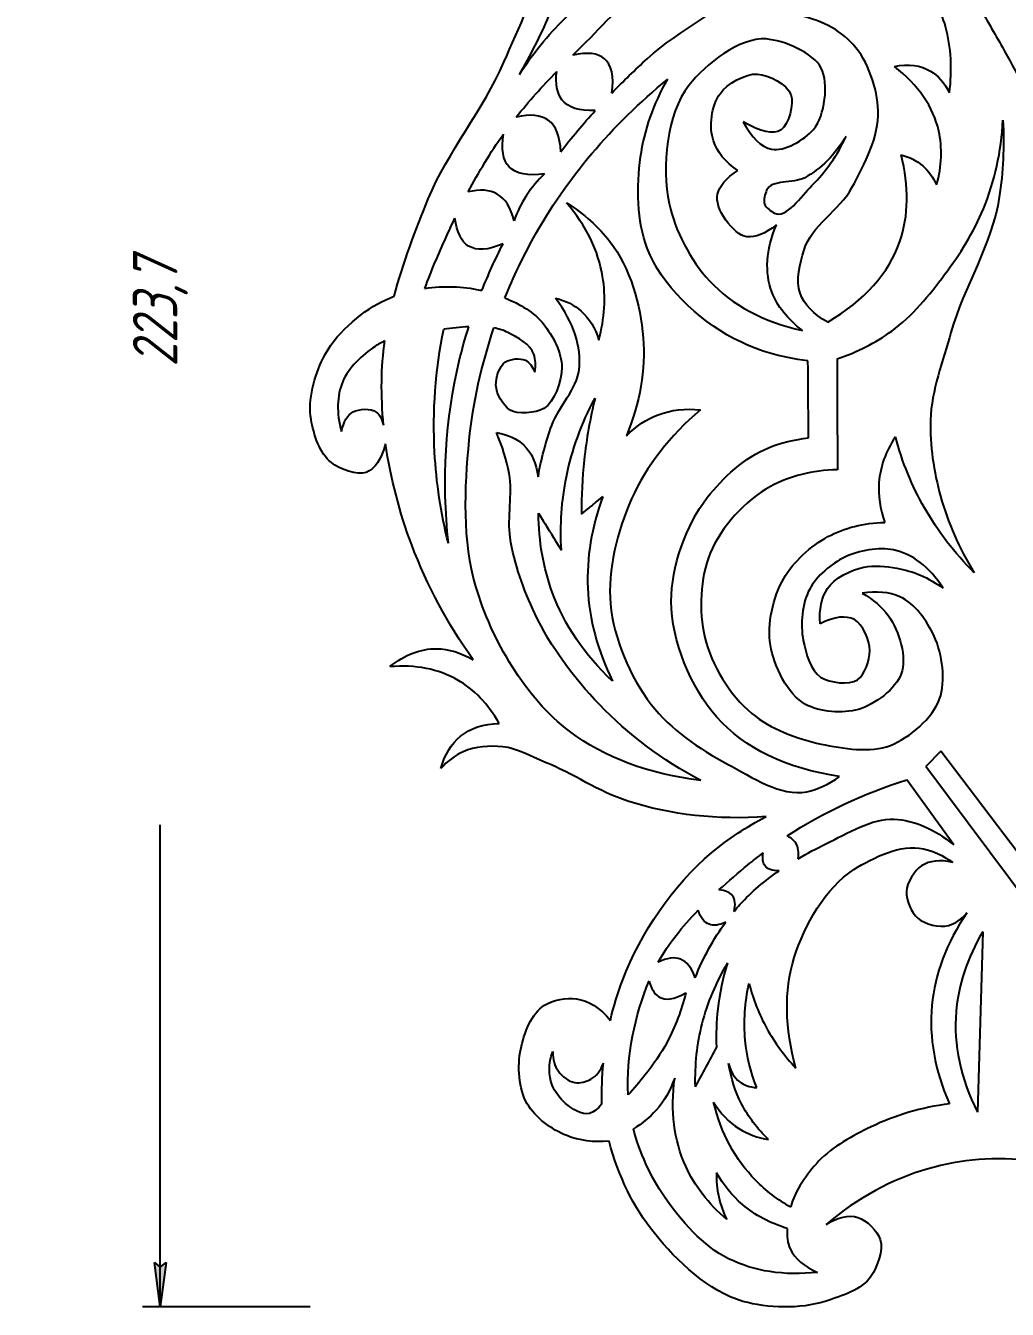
# Model space of a CAD drawing. Header units: millimetres. Extents: x -149 to 358, y -5 to 259.
# Drawn here: x -149.2 to -38.8, y -2.1 to 142.3 of the extents above; entities that cross this region are included whole.
import ezdxf

# ---------------------------------------------------------------- set-up
doc = ezdxf.new("R2010")
doc.units = ezdxf.units.MM
doc.linetypes.add('K5LT32769', pattern=[0])
doc.linetypes.add('K5LT_THIN', pattern=[0])
doc.styles.add('KDIMTEXTSTYLE', font='GOST_AU.SHX', dxfattribs={"width": 0.96, "oblique": 15, "height": 5})
doc.dimstyles.new('KDIMSTYLE (1.00)', dxfattribs={"dimtxt": 5, "dimasz": 1, "dimexe": 2, "dimexo": 0, "dimgap": 1, "dimtad": 1, "dimtxsty": 'KDIMTEXTSTYLE', "dimsah": 1, "dimcen": 0, "dimdle": 1, "dimadec": 0, "dimazin": 0, "dimtfac": 0.667, "dimtmove": 0, "dimatfit": 3, "dimfxl": 1, "dimtvp": 1, "dimtolj": 1, "dimtzin": 0, "dimarcsym": 0})

# ---------------------------------------------------------------- blocks, each defined once
blk = doc.blocks.new('KDIMARROW_01')
blk.add_hatch(color=0).paths.add_polyline_path([(0, 0), (-5, 0.66), (-4.5, 0), (-5, -0.66)])
at = {"color": 0, "linetype": 'K5LT_THIN'}
for p, q in [((-4.5, 0), (-5, 0.66)), ((-5, 0.66), (0, 0)), ((0, 0), (-5, -0.66)), ((-5, -0.66), (-4.5, 0)), ((0, 0), (-1, 0))]:
    blk.add_line(p, q, dxfattribs=at)

msp = doc.modelspace()

# ---------------------------------------------------------------- linework, layer by layer
at = {"color": 30, "linetype": 'K5LT32769', "true_color": 0xff8000}
for p, q in [((-46.228, 60.643), (-47.918, 58.938)), ((-35.952, 47.101), (-46.228, 60.643)), ((-35.952, 42.913), (-47.918, 58.938)), ((-44.763, 50.103), (-50.07, 57.431)), ((-41.52, 40.344), (-42.118, 20.047))]:
    msp.add_line(p, q, dxfattribs=at)
for points, knots in [([(-107.72, 111.837), (-106.733, 115.59), (-105.337, 119.271), (-103.892, 122.789), (-101.686, 128.163), (-97.675, 132.796), (-95.386, 138.162), (-93.702, 142.107), (-91.549, 146.176), (-91.221, 150.39), (-91.027, 152.882), (-90.954, 155.693), (-91.753, 158.01), (-92.629, 160.553), (-94.253, 162.828), (-96.626, 164.833)], [0, 0, 0, 0, 1, 1, 1, 2, 2, 2, 3, 3, 3, 4, 4, 4, 5, 5, 5, 5]), ([(-83.24, 134.701), (-81.949, 136.029), (-80.621, 137.314), (-79.275, 138.552), (-75.598, 141.937), (-70.577, 143.989), (-67.332, 147.739), (-65.311, 150.075), (-63.315, 152.707), (-62.126, 155.548), (-61.129, 157.932), (-60.517, 160.484), (-60.289, 163.204)], [0, 0, 0, 0, 1, 1, 1, 2, 2, 2, 3, 3, 3, 4, 4, 4, 4]), ([(-35.952, 154.497), (-36.56, 156.15), (-37.433, 157.257), (-38.571, 157.82), (-39.745, 158.401), (-41.912, 158.489), (-42.94, 157.82), (-43.944, 157.166), (-44.456, 155.3), (-44.724, 153.944), (-44.996, 152.573), (-44.856, 151.006), (-44.54, 149.636), (-44.135, 147.888), (-42.942, 146.331), (-42.078, 144.713), (-41.2, 143.069), (-40.189, 141.496), (-39.309, 139.852), (-38.56, 138.454), (-37.718, 137.081), (-37.156, 135.607), (-36.606, 134.166), (-36.205, 132.669), (-35.952, 131.115)], [0, 0, 0, 0, 1, 1, 1, 2, 2, 2, 3, 3, 3, 4, 4, 4, 5, 5, 5, 6, 6, 6, 7, 7, 7, 8, 8, 8, 8]), ([(-45.264, 134.745), (-44.934, 137.337), (-45.076, 139.815), (-45.692, 142.18), (-46.185, 144.076), (-47.563, 145.753), (-48.085, 147.65), (-48.653, 149.713), (-48.895, 151.864), (-48.811, 154.102)], [0, 0, 0, 0, 1, 1, 1, 2, 2, 2, 3, 3, 3, 3]), ([(-93.642, 136.785), (-92.381, 138.927), (-91.27, 141.131), (-90.308, 143.4), (-89.309, 145.758), (-88.471, 148.186), (-87.796, 150.681)], [0, 0, 0, 0, 1, 1, 1, 2, 2, 2, 2]), ([(-87.615, 138.974), (-87.12, 139.469), (-86.622, 139.961), (-86.125, 140.451), (-83.613, 142.929), (-81.249, 145.822), (-78.239, 147.539), (-75.631, 149.028), (-72.736, 150.032), (-69.556, 150.552)], [0, 0, 0, 0, 1, 1, 1, 2, 2, 2, 3, 3, 3, 3]), ([(-93.642, 136.785), (-92.151, 139.123), (-90.442, 141.225), (-88.514, 143.092), (-85.892, 145.63), (-82.867, 147.733), (-79.437, 149.399)], [0, 0, 0, 0, 1, 1, 1, 2, 2, 2, 2]), ([(-58.96, 108.928), (-60.554, 109.816), (-61.588, 110.899), (-62.062, 112.177), (-62.578, 113.57), (-62.068, 115.544), (-61.619, 117.051), (-60.807, 119.774), (-57.61, 121.505), (-56.228, 124.065), (-54.802, 126.708), (-53.161, 129.842), (-53.275, 132.705), (-53.374, 135.203), (-54.407, 138.333), (-56.081, 140.163), (-57.635, 141.861), (-59.825, 142.993), (-62.652, 143.559)], [0, 0, 0, 0, 1, 1, 1, 2, 2, 2, 3, 3, 3, 4, 4, 4, 5, 5, 5, 6, 6, 6, 6]), ([(-68.456, 131.479), (-67.521, 129.676), (-66.458, 128.642), (-65.266, 128.378), (-63.876, 128.069), (-61.561, 129.437), (-60.57, 130.593), (-59.24, 132.144), (-58.809, 135.808), (-59.684, 137.504), (-60.565, 139.213), (-63.845, 140.63), (-65.887, 140.783), (-68.836, 141.003), (-72.68, 137.98), (-74.57, 135.555), (-77.083, 132.331), (-77.676, 126.436), (-76.786, 122.264), (-76.139, 119.233), (-74.394, 115.86), (-72.267, 113.58), (-69.691, 110.819), (-66.206, 108.958), (-61.811, 107.998)], [0, 0, 0, 0, 1, 1, 1, 2, 2, 2, 3, 3, 3, 4, 4, 4, 5, 5, 5, 6, 6, 6, 7, 7, 7, 8, 8, 8, 8]), ([(-83.24, 134.701), (-82.977, 136.587), (-83.257, 137.874), (-84.078, 138.564), (-84.818, 139.186), (-85.997, 139.322), (-87.615, 138.974)], [0, 0, 0, 0, 1, 1, 1, 2, 2, 2, 2]), ([(-51.461, 137.693), (-49.854, 137.999), (-48.501, 137.828), (-47.401, 137.181), (-46.53, 136.668), (-45.818, 135.856), (-45.264, 134.745)], [0, 0, 0, 0, 1, 1, 1, 2, 2, 2, 2]), ([(-46.703, 124.361), (-46.121, 126.528), (-46.041, 128.551), (-46.461, 130.429), (-47.071, 133.156), (-48.738, 135.577), (-51.461, 137.693)], [0, 0, 0, 0, 1, 1, 1, 2, 2, 2, 2]), ([(-95.262, 111.644), (-94.317, 113.991), (-93.239, 116.261), (-92.05, 118.402), (-88.34, 125.087), (-83.307, 131.042), (-76.952, 136.266)], [0, 0, 0, 0, 1, 1, 1, 2, 2, 2, 2]), ([(-85.1, 132.725), (-86.904, 132.651), (-88.153, 133.059), (-88.847, 133.949), (-89.419, 134.682), (-89.615, 135.742), (-89.436, 137.128)], [0, 0, 0, 0, 1, 1, 1, 2, 2, 2, 2]), ([(-61.176, 104.572), (-64.263, 104.929), (-67.052, 105.77), (-69.545, 107.095), (-73.554, 109.227), (-77.703, 113.12), (-79.267, 117.248), (-80.414, 120.274), (-80.486, 124.196), (-80.006, 127.524), (-79.574, 130.516), (-78.556, 133.43), (-76.952, 136.266)], [0, 0, 0, 0, 1, 1, 1, 2, 2, 2, 3, 3, 3, 4, 4, 4, 4]), ([(-69.077, 125.985), (-70.48, 126.954), (-71.391, 128.061), (-71.809, 129.308), (-72.33, 130.864), (-72.025, 133.35), (-71.07, 134.625), (-70.224, 135.754), (-68.239, 136.912), (-66.861, 136.84), (-65.585, 136.773), (-63.501, 135.65), (-63.096, 134.551), (-62.715, 133.518), (-63.357, 131.103), (-64.203, 130.563), (-65.093, 129.996), (-66.511, 130.301), (-68.456, 131.479)], [0, 0, 0, 0, 1, 1, 1, 2, 2, 2, 3, 3, 3, 4, 4, 4, 5, 5, 5, 6, 6, 6, 6]), ([(-88.993, 128.098), (-89.048, 129.823), (-89.512, 131.004), (-90.386, 131.642), (-91.219, 132.25), (-92.425, 132.364), (-94.003, 131.983)], [0, 0, 0, 0, 1, 1, 1, 2, 2, 2, 2]), ([(-57.909, 104.787), (-55.646, 105.547), (-53.594, 106.59), (-51.755, 107.914), (-49.435, 109.585), (-47.534, 111.962), (-45.807, 114.273), (-44.106, 116.549), (-42.52, 119.045), (-41.448, 121.657), (-40.169, 124.776), (-39.434, 128.109), (-39.243, 131.656)], [0, 0, 0, 0, 1, 1, 1, 2, 2, 2, 3, 3, 3, 4, 4, 4, 4]), ([(-39.243, 131.656), (-39.089, 128.71), (-39.225, 125.821), (-39.654, 122.99), (-40.452, 117.713), (-43.635, 112.943), (-45.089, 107.761), (-45.998, 104.52), (-47.28, 101.229), (-47.397, 97.915), (-47.496, 95.084), (-47.02, 92.101), (-46.269, 89.352), (-45.45, 86.355), (-44.185, 83.484), (-42.474, 80.737)], [0, 0, 0, 0, 1, 1, 1, 2, 2, 2, 3, 3, 3, 4, 4, 4, 5, 5, 5, 5]), ([(-90.802, 125.627), (-92.708, 125.327), (-94.039, 125.589), (-94.795, 126.412), (-95.488, 127.165), (-95.7, 128.389), (-95.429, 130.083)], [0, 0, 0, 0, 1, 1, 1, 2, 2, 2, 2]), ([(-56.893, 129.825), (-57.875, 127.69), (-59.155, 125.844), (-60.733, 124.287), (-61.956, 123.079), (-63.639, 120.496), (-64.942, 121.186), (-65.319, 121.385), (-65.897, 121.798), (-66.049, 122.219), (-66.207, 122.655), (-66.01, 123.345), (-65.828, 123.77), (-65.302, 124.994), (-62.824, 124.464), (-61.545, 125.173), (-59.678, 126.209), (-58.127, 127.759), (-56.893, 129.825)], [0, 0, 0, 0, 1, 1, 1, 2, 2, 2, 3, 3, 3, 4, 4, 4, 5, 5, 5, 6, 6, 6, 6]), ([(-58.96, 108.928), (-54.783, 111.381), (-52.076, 114.409), (-50.838, 118.01), (-49.848, 120.892), (-49.799, 124.141), (-50.69, 127.757)], [0, 0, 0, 0, 1, 1, 1, 2, 2, 2, 2]), ([(-50.69, 127.757), (-49.737, 127.503), (-48.925, 127.084), (-48.254, 126.502), (-47.606, 125.941), (-47.089, 125.227), (-46.703, 124.361)], [0, 0, 0, 0, 1, 1, 1, 2, 2, 2, 2]), ([(-64.72, 119.856), (-65.991, 118.872), (-67.098, 118.429), (-68.043, 118.527), (-69.584, 118.687), (-71.743, 121.805), (-71.366, 123.327), (-71.139, 124.241), (-70.376, 125.127), (-69.077, 125.985)], [0, 0, 0, 0, 1, 1, 1, 2, 2, 2, 3, 3, 3, 3]), ([(-90.802, 125.627), (-91.58, 124.882), (-92.254, 124.071), (-92.825, 123.192), (-93.403, 122.303), (-93.875, 121.345), (-94.242, 120.318)], [0, 0, 0, 0, 1, 1, 1, 2, 2, 2, 2]), ([(-94.242, 120.318), (-94.583, 121.802), (-95.212, 122.807), (-96.129, 123.335), (-96.976, 123.822), (-98.069, 123.901), (-99.407, 123.572)], [0, 0, 0, 0, 1, 1, 1, 2, 2, 2, 2]), ([(-84.705, 106.893), (-84.042, 109.38), (-83.898, 111.762), (-84.274, 114.042), (-84.759, 116.983), (-86.109, 119.752), (-88.325, 122.349)], [0, 0, 0, 0, 1, 1, 1, 2, 2, 2, 2]), ([(-88.325, 122.349), (-86.37, 121.116), (-84.746, 119.663), (-83.453, 117.99), (-81.189, 115.059), (-79.999, 110.855), (-79.71, 107.17), (-79.427, 103.57), (-80.06, 99.895), (-81.607, 96.146)], [0, 0, 0, 0, 1, 1, 1, 2, 2, 2, 3, 3, 3, 3]), ([(-104.266, 112.715), (-103.581, 114.671), (-102.722, 116.587), (-101.883, 118.471), (-101.561, 119.195), (-101.228, 119.917), (-100.885, 120.636)], [0, 0, 0, 0, 1, 1, 1, 2, 2, 2, 2]), ([(-95.47, 117.749), (-97.151, 117.001), (-98.447, 116.914), (-99.359, 117.489), (-100.177, 118.005), (-100.686, 119.054), (-100.885, 120.636)], [0, 0, 0, 0, 1, 1, 1, 2, 2, 2, 2]), ([(-61.811, 107.998), (-63.488, 109.274), (-64.63, 110.716), (-65.237, 112.325), (-66.067, 114.525), (-65.894, 117.035), (-64.72, 119.856)], [0, 0, 0, 0, 1, 1, 1, 2, 2, 2, 2]), ([(-104.266, 112.715), (-102.16, 113.028), (-99.972, 112.982), (-98.09, 112.533), (-98.015, 112.516), (-97.94, 112.497), (-97.863, 112.478)], [0, 0, 0, 0, 1, 1, 1, 2, 2, 2, 2]), ([(-108.702, 95.245), (-109.171, 93.474), (-109.895, 92.4), (-110.874, 92.022), (-111.9, 91.627), (-113.8, 92.387), (-114.791, 93.126), (-116.095, 94.098), (-116.787, 96.296), (-117.07, 97.969), (-117.443, 100.17), (-116.707, 102.869), (-115.717, 104.877), (-114.421, 107.507), (-111.657, 109.931), (-109.058, 111.252), (-108.635, 111.467), (-108.187, 111.662), (-107.72, 111.837)], [0, 0, 0, 0, 1, 1, 1, 2, 2, 2, 3, 3, 3, 4, 4, 4, 5, 5, 5, 6, 6, 6, 6]), ([(-95.262, 111.644), (-93.567, 110.965), (-91.945, 110.009), (-90.933, 108.723), (-89.901, 107.412), (-88.841, 105.466), (-88.868, 103.845), (-88.893, 102.297), (-89.649, 99.918), (-90.897, 99.215), (-91.848, 98.681), (-93.823, 98.478), (-94.743, 99.073), (-95.494, 99.559), (-96.238, 100.872), (-96.274, 101.815), (-96.307, 102.669), (-95.891, 104.02), (-95.206, 104.45), (-94.664, 104.79), (-93.553, 104.935), (-92.963, 104.628), (-92.517, 104.397), (-92.161, 103.958), (-91.894, 103.311)], [0, 0, 0, 0, 1, 1, 1, 2, 2, 2, 3, 3, 3, 4, 4, 4, 5, 5, 5, 6, 6, 6, 7, 7, 7, 8, 8, 8, 8]), ([(-91.535, 91.51), (-91.191, 93.501), (-90.678, 95.429), (-89.996, 97.294), (-89.201, 99.472), (-87.154, 101.424), (-86.92, 103.571), (-86.636, 106.177), (-87.518, 108.864), (-89.566, 111.632)], [0, 0, 0, 0, 1, 1, 1, 2, 2, 2, 3, 3, 3, 3]), ([(-89.566, 111.632), (-88.416, 111.339), (-87.451, 110.847), (-86.674, 110.155), (-85.761, 109.343), (-85.105, 108.256), (-84.705, 106.893)], [0, 0, 0, 0, 1, 1, 1, 2, 2, 2, 2]), ([(-101.63, 84.043), (-102.374, 91.159), (-101.966, 97.998), (-100.405, 104.561), (-100.1, 105.843), (-99.741, 107.125), (-99.334, 108.401)], [0, 0, 0, 0, 1, 1, 1, 2, 2, 2, 2]), ([(-101.63, 84.043), (-102.476, 87.452), (-102.992, 90.874), (-103.178, 94.308), (-103.426, 98.901), (-103.083, 103.516), (-102.15, 108.153)], [0, 0, 0, 0, 1, 1, 1, 2, 2, 2, 2]), ([(-73.23, 57.369), (-79.085, 58.057), (-84.012, 59.9), (-88.01, 62.898), (-92.919, 66.579), (-96.766, 73.187), (-98.537, 79.166), (-100.045, 84.257), (-99.815, 90.257), (-99.281, 95.648), (-98.865, 99.847), (-97.9, 104.141), (-96.506, 108.276)], [0, 0, 0, 0, 1, 1, 1, 2, 2, 2, 3, 3, 3, 4, 4, 4, 4]), ([(-91.894, 103.311), (-91.767, 104.057), (-91.803, 104.722), (-92.001, 105.305), (-92.383, 106.427), (-93.869, 107.203), (-94.957, 107.762), (-95.437, 108.008), (-95.958, 108.172), (-96.506, 108.276)], [0, 0, 0, 0, 1, 1, 1, 2, 2, 2, 3, 3, 3, 3]), ([(-108.76, 106.818), (-109.153, 106.638), (-109.527, 106.432), (-109.877, 106.195), (-111.299, 105.231), (-112.868, 103.79), (-113.509, 102.242), (-114.182, 100.62), (-114.23, 98.744), (-113.652, 96.616)], [0, 0, 0, 0, 1, 1, 1, 2, 2, 2, 3, 3, 3, 3]), ([(-108.916, 97.328), (-109.078, 98.988), (-109.149, 100.637), (-109.129, 102.278), (-109.111, 103.792), (-108.98, 105.308), (-108.76, 106.818)], [0, 0, 0, 0, 1, 1, 1, 2, 2, 2, 2]), ([(-88.915, 83.26), (-89.08, 86.087), (-88.892, 88.839), (-88.351, 91.516), (-87.733, 94.57), (-86.656, 97.527), (-85.12, 100.387)], [0, 0, 0, 0, 1, 1, 1, 2, 2, 2, 2]), ([(-85.12, 100.387), (-85.687, 98.08), (-86.097, 95.755), (-86.351, 93.413), (-86.57, 91.392), (-86.672, 89.358), (-86.658, 87.311)], [0, 0, 0, 0, 1, 1, 1, 2, 2, 2, 2]), ([(-113.652, 96.616), (-113.42, 97.724), (-112.981, 98.46), (-112.334, 98.824), (-111.68, 99.192), (-110.332, 99.253), (-109.735, 98.788), (-109.35, 98.489), (-109.077, 98.002), (-108.916, 97.328)], [0, 0, 0, 0, 1, 1, 1, 2, 2, 2, 3, 3, 3, 3]), ([(-73.256, 99.042), (-76.747, 96.116), (-79.336, 92.778), (-81.022, 89.028), (-82.625, 85.462), (-83.739, 81.044), (-83.385, 77.213), (-83.027, 73.338), (-81.215, 69.017), (-78.807, 65.916), (-76.656, 63.146), (-73.403, 60.874), (-70.241, 59.196), (-67.494, 57.739), (-64.205, 55.484), (-61.307, 56.095), (-60.061, 56.357), (-58.831, 56.924), (-57.615, 57.793)], [0, 0, 0, 0, 1, 1, 1, 2, 2, 2, 3, 3, 3, 4, 4, 4, 5, 5, 5, 6, 6, 6, 6]), ([(-81.607, 96.146), (-80.516, 97.227), (-79.32, 98.014), (-78.018, 98.504), (-76.562, 99.053), (-74.975, 99.233), (-73.256, 99.042)], [0, 0, 0, 0, 1, 1, 1, 2, 2, 2, 2]), ([(-73.23, 57.369), (-77.594, 59.671), (-81.398, 62.519), (-84.643, 65.912), (-87.496, 68.895), (-90.144, 72.39), (-91.904, 76.127), (-93.167, 78.807), (-94.234, 81.748), (-94.673, 84.68), (-95.025, 87.028), (-94.358, 89.542), (-94.796, 91.879), (-95.09, 93.446), (-95.561, 94.984), (-96.211, 96.494)], [0, 0, 0, 0, 1, 1, 1, 2, 2, 2, 3, 3, 3, 4, 4, 4, 5, 5, 5, 5]), ([(-96.211, 96.494), (-94.924, 96.282), (-93.899, 95.81), (-93.135, 95.079), (-92.252, 94.235), (-91.719, 93.045), (-91.535, 91.51)], [0, 0, 0, 0, 1, 1, 1, 2, 2, 2, 2]), ([(-57.615, 57.793), (-63.662, 58.706), (-68.274, 60.946), (-71.452, 64.514), (-74.335, 67.75), (-76.568, 73.135), (-76.56, 77.498), (-76.552, 81.367), (-74.928, 86.046), (-72.498, 89.189), (-70.755, 91.444), (-68.283, 93.683), (-65.607, 94.789), (-64.212, 95.364), (-62.715, 95.734), (-61.115, 95.896)], [0, 0, 0, 0, 1, 1, 1, 2, 2, 2, 3, 3, 3, 4, 4, 4, 5, 5, 5, 5]), ([(-51.345, 96.018), (-52.44, 94.357), (-53.055, 92.647), (-53.191, 90.89), (-53.305, 89.42), (-53.083, 87.915), (-52.524, 86.378)], [0, 0, 0, 0, 1, 1, 1, 2, 2, 2, 2]), ([(-42.474, 80.737), (-44.698, 82.956), (-46.562, 85.384), (-48.063, 88.019), (-49.478, 90.501), (-50.572, 93.167), (-51.345, 96.018)], [0, 0, 0, 0, 1, 1, 1, 2, 2, 2, 2]), ([(-98.84, 70.935), (-101.739, 75.011), (-104.042, 79.319), (-105.748, 83.861), (-107.117, 87.505), (-108.101, 91.3), (-108.702, 95.245)], [0, 0, 0, 0, 1, 1, 1, 2, 2, 2, 2]), ([(-57.857, 92.326), (-60.707, 92.255), (-63.22, 91.622), (-65.395, 90.429), (-68.22, 88.879), (-70.957, 85.881), (-72.164, 82.942), (-73.3, 80.174), (-73.482, 76.392), (-72.779, 73.456), (-72.036, 70.348), (-69.967, 66.933), (-67.498, 64.892), (-65.407, 63.164), (-62.427, 62.033), (-59.703, 61.457), (-57.211, 60.929), (-54.149, 60.426), (-51.909, 61.303), (-49.721, 62.16), (-47.148, 64.383), (-46.371, 66.533), (-45.647, 68.538), (-46.04, 71.566), (-46.986, 73.609), (-47.766, 75.293), (-49.169, 77.291), (-50.832, 78.019), (-52.047, 78.552), (-53.466, 78.689), (-55.088, 78.43)], [0, 0, 0, 0, 1, 1, 1, 2, 2, 2, 3, 3, 3, 4, 4, 4, 5, 5, 5, 6, 6, 6, 7, 7, 7, 8, 8, 8, 9, 9, 9, 10, 10, 10, 10]), ([(-84.248, 89.311), (-85.527, 85.841), (-86.091, 82.405), (-85.941, 79.004), (-85.785, 75.48), (-84.862, 71.993), (-83.172, 68.543)], [0, 0, 0, 0, 1, 1, 1, 2, 2, 2, 2]), ([(-83.172, 68.543), (-86.326, 71.514), (-88.583, 74.847), (-89.94, 78.542), (-90.953, 81.298), (-91.465, 84.255), (-91.479, 87.414)], [0, 0, 0, 0, 1, 1, 1, 2, 2, 2, 2]), ([(-55.088, 78.43), (-53.834, 77.732), (-52.843, 76.877), (-52.114, 75.866), (-50.877, 74.148), (-50.028, 71.137), (-50.678, 69.353), (-51.289, 67.678), (-53.65, 65.904), (-55.499, 65.354), (-57.262, 64.829), (-59.885, 65.066), (-61.447, 65.918), (-63.471, 67.023), (-64.996, 70.205), (-65.395, 72.584), (-65.789, 74.927), (-65.115, 77.967), (-63.908, 80.071), (-62.824, 81.96), (-60.877, 83.736), (-58.934, 84.788), (-57.062, 85.801), (-54.926, 86.331), (-52.524, 86.378)], [0, 0, 0, 0, 1, 1, 1, 2, 2, 2, 3, 3, 3, 4, 4, 4, 5, 5, 5, 6, 6, 6, 7, 7, 7, 8, 8, 8, 8]), ([(-45.961, 78.994), (-47.565, 81.428), (-49.428, 82.864), (-51.55, 83.301), (-53.219, 83.645), (-55.443, 83.249), (-57.037, 82.481), (-58.57, 81.742), (-60.193, 80.359), (-60.985, 78.891), (-61.852, 77.285), (-62.068, 74.931), (-61.703, 73.097), (-61.419, 71.67), (-60.853, 69.707), (-59.755, 68.994), (-58.747, 68.341), (-56.53, 68.045), (-55.601, 68.687), (-54.807, 69.236), (-54.204, 70.89), (-54.217, 71.969), (-54.23, 73.149), (-55.023, 74.954), (-55.96, 75.456), (-56.891, 75.954), (-58.173, 75.8), (-59.806, 74.994)], [0, 0, 0, 0, 1, 1, 1, 2, 2, 2, 3, 3, 3, 4, 4, 4, 5, 5, 5, 6, 6, 6, 7, 7, 7, 8, 8, 8, 9, 9, 9, 9]), ([(-59.806, 74.994), (-59.939, 76.602), (-59.665, 77.918), (-58.985, 78.942), (-58.184, 80.151), (-56.373, 81.026), (-54.883, 81.352), (-53.726, 81.606), (-52.382, 81.462), (-51.191, 81.25), (-49.354, 80.922), (-47.611, 80.17), (-45.961, 78.994)], [0, 0, 0, 0, 1, 1, 1, 2, 2, 2, 3, 3, 3, 4, 4, 4, 4]), ([(-108.217, 70.164), (-106.492, 71.525), (-104.741, 72.197), (-102.965, 72.182), (-101.605, 72.17), (-100.23, 71.754), (-98.84, 70.935)], [0, 0, 0, 0, 1, 1, 1, 2, 2, 2, 2]), ([(-95.902, 63.784), (-97.17, 65.976), (-98.743, 67.608), (-100.62, 68.68), (-102.758, 69.9), (-105.29, 70.395), (-108.217, 70.164)], [0, 0, 0, 0, 1, 1, 1, 2, 2, 2, 2]), ([(-102.478, 58.708), (-102.03, 60.28), (-101.292, 61.487), (-100.264, 62.33), (-99.151, 63.242), (-97.697, 63.727), (-95.902, 63.784)], [0, 0, 0, 0, 1, 1, 1, 2, 2, 2, 2]), ([(-65.87, 53.298), (-71.345, 52.884), (-76.539, 53.463), (-81.454, 55.033), (-84.695, 56.069), (-87.612, 58.162), (-90.812, 59.435), (-92.36, 60.05), (-93.9, 60.984), (-95.513, 61.144), (-96.957, 61.287), (-98.643, 61.189), (-99.957, 60.588), (-100.88, 60.167), (-101.72, 59.54), (-102.478, 58.708)], [0, 0, 0, 0, 1, 1, 1, 2, 2, 2, 3, 3, 3, 4, 4, 4, 5, 5, 5, 5]), ([(-83.404, 30.36), (-83.042, 31.923), (-82.577, 33.443), (-82.012, 34.922), (-79.982, 40.23), (-76.403, 45.56), (-71.998, 49.237), (-70.144, 50.784), (-68.101, 52.138), (-65.87, 53.298)], [0, 0, 0, 0, 1, 1, 1, 2, 2, 2, 3, 3, 3, 3]), ([(-62.293, 48.546), (-61.262, 49.154), (-60.21, 49.713), (-59.162, 50.227), (-56.737, 51.415), (-54.002, 53.13), (-51.471, 52.996), (-49.209, 52.876), (-46.973, 51.911), (-44.763, 50.103)], [0, 0, 0, 0, 1, 1, 1, 2, 2, 2, 3, 3, 3, 3]), ([(-62.293, 48.546), (-62.167, 49.247), (-62.252, 49.832), (-62.549, 50.302), (-62.76, 50.636), (-63.078, 50.911), (-63.503, 51.128)], [0, 0, 0, 0, 1, 1, 1, 2, 2, 2, 2]), ([(-71.193, 45.038), (-70.115, 46.027), (-69.013, 46.969), (-67.933, 47.861), (-67.366, 48.33), (-66.789, 48.786), (-66.202, 49.229)], [0, 0, 0, 0, 1, 1, 1, 2, 2, 2, 2]), ([(-64.405, 47.201), (-65.208, 47.187), (-65.751, 47.38), (-66.036, 47.779), (-66.275, 48.116), (-66.331, 48.599), (-66.202, 49.229)], [0, 0, 0, 0, 1, 1, 1, 2, 2, 2, 2]), ([(-62.531, 25.006), (-63.808, 29.508), (-63.87, 33.649), (-62.718, 37.427), (-61.609, 41.065), (-59.189, 45.315), (-56.011, 47.334), (-53.844, 48.71), (-50.706, 50.219), (-48.196, 49.672), (-47.07, 49.426), (-45.962, 48.914), (-44.874, 48.134)], [0, 0, 0, 0, 1, 1, 1, 2, 2, 2, 3, 3, 3, 4, 4, 4, 4]), ([(-44.874, 48.134), (-46.339, 48.465), (-47.511, 48.341), (-48.388, 47.76), (-49.225, 47.207), (-50.043, 45.856), (-50.098, 44.855), (-50.15, 43.888), (-49.543, 42.502), (-48.816, 41.863), (-48.021, 41.165), (-46.404, 40.768), (-45.354, 41.052), (-44.62, 41.25), (-43.936, 41.72), (-43.303, 42.462)], [0, 0, 0, 0, 1, 1, 1, 2, 2, 2, 3, 3, 3, 4, 4, 4, 5, 5, 5, 5]), ([(-69.495, 42.617), (-69.276, 42.881), (-69.052, 43.141), (-68.823, 43.396), (-67.549, 44.815), (-66.034, 46.079), (-64.405, 47.201)], [0, 0, 0, 0, 1, 1, 1, 2, 2, 2, 2]), ([(-69.495, 42.617), (-69.3, 43.395), (-69.359, 43.986), (-69.671, 44.391), (-69.96, 44.767), (-70.468, 44.983), (-71.193, 45.038)], [0, 0, 0, 0, 1, 1, 1, 2, 2, 2, 2]), ([(-70.427, 41.421), (-71.16, 41.063), (-71.782, 40.982), (-72.292, 41.177), (-72.837, 41.385), (-73.254, 41.909), (-73.544, 42.75)], [0, 0, 0, 0, 1, 1, 1, 2, 2, 2, 2]), ([(-43.303, 42.462), (-45.589, 39.077), (-46.9, 35.601), (-47.235, 32.035), (-47.572, 28.439), (-46.918, 24.75), (-45.271, 20.97)], [0, 0, 0, 0, 1, 1, 1, 2, 2, 2, 2]), ([(-41.52, 40.344), (-43.264, 37.381), (-44.261, 34.375), (-44.511, 31.328), (-44.815, 27.629), (-44.017, 23.869), (-42.118, 20.047)], [0, 0, 0, 0, 1, 1, 1, 2, 2, 2, 2]), ([(-73.869, 35.151), (-74.245, 36.266), (-74.791, 36.964), (-75.507, 37.245), (-76.19, 37.512), (-77.028, 37.401), (-78.02, 36.91)], [0, 0, 0, 0, 1, 1, 1, 2, 2, 2, 2]), ([(-70.227, 36.845), (-71.54, 34.652), (-72.499, 32.367), (-73.106, 29.99), (-73.688, 27.71), (-73.945, 25.346), (-73.877, 22.898)], [0, 0, 0, 0, 1, 1, 1, 2, 2, 2, 2]), ([(-70.227, 36.845), (-70.762, 35.135), (-71.128, 33.404), (-71.325, 31.652), (-71.485, 30.231), (-71.535, 28.797), (-71.474, 27.349)], [0, 0, 0, 0, 1, 1, 1, 2, 2, 2, 2]), ([(-79.037, 34.81), (-78.813, 33.938), (-78.457, 33.345), (-77.969, 33.03), (-77.242, 32.562), (-76.224, 32.71), (-74.912, 33.475)], [0, 0, 0, 0, 1, 1, 1, 2, 2, 2, 2]), ([(-74.912, 33.475), (-75.39, 31.51), (-76.092, 29.66), (-77.019, 27.926), (-77.721, 26.613), (-78.594, 25.367), (-79.512, 24.187), (-80.102, 23.428), (-80.729, 22.696), (-81.391, 21.992)], [0, 0, 0, 0, 1, 1, 1, 2, 2, 2, 3, 3, 3, 3]), ([(-66.946, 22.798), (-67.628, 24.557), (-68.055, 26.337), (-68.228, 28.139), (-68.429, 30.235), (-68.287, 32.36), (-67.801, 34.514)], [0, 0, 0, 0, 1, 1, 1, 2, 2, 2, 2]), ([(-67.801, 34.514), (-67.339, 32.716), (-66.674, 31.03), (-65.807, 29.457), (-64.924, 27.857), (-63.832, 26.373), (-62.531, 25.006)], [0, 0, 0, 0, 1, 1, 1, 2, 2, 2, 2]), ([(-83.554, 16.768), (-85.292, 16.617), (-86.877, 16.827), (-88.306, 17.397), (-90.014, 18.079), (-91.888, 19.454), (-92.767, 20.987), (-93.718, 22.645), (-93.888, 25.213), (-93.485, 27.14), (-93.121, 28.882), (-92.277, 31.193), (-90.819, 32.063), (-89.866, 32.632), (-88.352, 32.94), (-87.229, 32.781), (-85.841, 32.584), (-84.567, 31.778), (-83.404, 30.36)], [0, 0, 0, 0, 1, 1, 1, 2, 2, 2, 3, 3, 3, 4, 4, 4, 5, 5, 5, 6, 6, 6, 6]), ([(-84.371, 20.974), (-84.808, 20.39), (-85.274, 20.029), (-85.77, 19.891), (-86.584, 19.665), (-87.727, 20.431), (-88.449, 21.025), (-89.082, 21.546), (-89.66, 22.333), (-89.953, 23.086), (-90.387, 24.198), (-90.366, 25.456), (-89.891, 26.857)], [0, 0, 0, 0, 1, 1, 1, 2, 2, 2, 3, 3, 3, 4, 4, 4, 4]), ([(-89.891, 26.857), (-89.889, 25.97), (-89.676, 25.235), (-89.253, 24.652), (-88.837, 24.08), (-88.081, 23.481), (-87.398, 23.374), (-86.843, 23.287), (-86.104, 23.463), (-85.605, 23.745), (-84.976, 24.1), (-84.503, 24.707), (-84.186, 25.565)], [0, 0, 0, 0, 1, 1, 1, 2, 2, 2, 3, 3, 3, 4, 4, 4, 4]), ([(-71.474, 27.349), (-71.865, 26.605), (-72.261, 25.864), (-72.661, 25.124), (-73.062, 24.38), (-73.468, 23.638), (-73.877, 22.898)], [0, 0, 0, 0, 1, 1, 1, 2, 2, 2, 2]), ([(-65.614, 16.958), (-66.882, 18.164), (-67.893, 19.503), (-68.648, 20.975), (-69.362, 22.366), (-69.846, 23.876), (-70.101, 25.504)], [0, 0, 0, 0, 1, 1, 1, 2, 2, 2, 2]), ([(-70.101, 25.504), (-69.885, 24.604), (-69.486, 23.928), (-68.905, 23.475), (-68.393, 23.076), (-67.74, 22.851), (-66.946, 22.798)], [0, 0, 0, 0, 1, 1, 1, 2, 2, 2, 2]), ([(-76.169, 23.88), (-76.651, 22.486), (-77.349, 21.275), (-78.263, 20.248), (-78.982, 19.441), (-79.834, 18.747), (-80.82, 18.166)], [0, 0, 0, 0, 1, 1, 1, 2, 2, 2, 2]), ([(-70.315, 7.942), (-72.382, 9.733), (-73.92, 11.742), (-74.93, 13.967), (-76.259, 16.896), (-76.672, 20.2), (-76.169, 23.88)], [0, 0, 0, 0, 1, 1, 1, 2, 2, 2, 2]), ([(-63.116, 9.34), (-64.606, 10.199), (-65.921, 11.209), (-67.06, 12.367), (-69.348, 14.695), (-70.927, 17.627), (-71.796, 21.163)], [0, 0, 0, 0, 1, 1, 1, 2, 2, 2, 2]), ([(-71.796, 21.163), (-71.026, 19.9), (-70.077, 18.912), (-68.947, 18.197), (-67.971, 17.579), (-66.86, 17.166), (-65.614, 16.958)], [0, 0, 0, 0, 1, 1, 1, 2, 2, 2, 2]), ([(-45.271, 20.97), (-48.417, 20.569), (-51.351, 19.708), (-54.071, 18.385), (-56.166, 17.367), (-58.411, 16.189), (-59.978, 14.509), (-61.319, 13.07), (-62.645, 11.228), (-63.116, 9.34)], [0, 0, 0, 0, 1, 1, 1, 2, 2, 2, 3, 3, 3, 3]), ([(-60.103, 2.014), (-63.891, 1.609), (-67.224, 2.122), (-70.103, 3.552), (-72.961, 4.972), (-75.478, 7.808), (-77.333, 10.526), (-78.883, 12.798), (-80.143, 15.545), (-80.82, 18.166)], [0, 0, 0, 0, 1, 1, 1, 2, 2, 2, 3, 3, 3, 3]), ([(-59.128, 7.401), (-57.776, 8.239), (-56.589, 8.506), (-55.568, 8.202), (-54.575, 7.906), (-53.384, 6.67), (-53.058, 5.692), (-52.666, 4.517), (-53.367, 2.641), (-54.092, 1.557), (-55.091, 0.061), (-57.445, -0.678), (-59.26, -1.249), (-62.109, -2.146), (-65.684, -2.044), (-68.49, -1.249), (-72.316, -0.166), (-75.902, 3.243), (-78.459, 6.43), (-80.8, 9.349), (-82.498, 12.795), (-83.554, 16.768)], [0, 0, 0, 0, 1, 1, 1, 2, 2, 2, 3, 3, 3, 4, 4, 4, 5, 5, 5, 6, 6, 6, 7, 7, 7, 7]), ([(-35.952, 14.597), (-40.07, 15.032), (-43.967, 14.726), (-47.644, 13.678), (-51.747, 12.509), (-55.575, 10.417), (-59.128, 7.401)], [0, 0, 0, 0, 1, 1, 1, 2, 2, 2, 2]), ([(-71.475, 13.222), (-71.494, 12.293), (-71.407, 11.387), (-71.212, 10.505), (-71.019, 9.628), (-70.72, 8.773), (-70.315, 7.942)], [0, 0, 0, 0, 1, 1, 1, 2, 2, 2, 2]), ([(-63.515, 6.962), (-65.456, 7.544), (-67.137, 8.443), (-68.555, 9.661), (-69.698, 10.642), (-70.672, 11.829), (-71.475, 13.222)], [0, 0, 0, 0, 1, 1, 1, 2, 2, 2, 2]), ([(-63.515, 6.962), (-63.567, 6.123), (-63.493, 5.306), (-63.178, 4.663), (-62.637, 3.562), (-61.612, 2.679), (-60.103, 2.014)], [0, 0, 0, 0, 1, 1, 1, 2, 2, 2, 2])]:
    msp.add_open_spline(points, degree=3, knots=knots, dxfattribs=at)
for points in [[(-94.003, 131.983), (-92.585, 133.772), (-91.035, 135.474), (-89.436, 137.128)], [(-88.993, 128.098), (-87.768, 129.688), (-86.462, 131.231), (-85.1, 132.725)], [(-99.407, 123.572), (-98.209, 125.829), (-96.891, 128.022), (-95.429, 130.083)], [(-97.863, 112.478), (-97.145, 114.266), (-96.342, 116.029), (-95.47, 117.749)], [(-99.334, 108.401), (-100.291, 108.348), (-101.251, 108.234), (-102.15, 108.153)], [(-61.115, 95.896), (-61.156, 101.68), (-61.135, 98.788), (-61.176, 104.572)], [(-57.909, 104.787), (-57.874, 96.479), (-57.892, 100.633), (-57.857, 92.326)], [(-86.658, 87.311), (-85.052, 88.644), (-85.855, 87.978), (-84.248, 89.311)], [(-91.479, 87.414), (-89.769, 84.645), (-90.624, 86.029), (-88.915, 83.26)], [(-63.503, 51.128), (-59.461, 53.777), (-54.983, 55.878), (-50.07, 57.431)], [(-78.02, 36.91), (-76.861, 38.982), (-75.29, 40.932), (-73.544, 42.75)], [(-73.869, 35.151), (-72.95, 37.455), (-71.803, 39.545), (-70.427, 41.421)], [(-81.391, 21.992), (-81.627, 26.311), (-80.654, 30.989), (-79.037, 34.81)], [(-84.371, 20.974), (-84.393, 22.539), (-84.331, 24.069), (-84.186, 25.565)]]:
    msp.add_open_spline(points, degree=3, dxfattribs=at)

# ---------------------------------------------------------------- dimensions: what is measured, and where the dimension line sits
at = {"color": 7}
msp.add_linear_dim(base=(-134.034, 221.819), p1=(-117.167, -1.884), p2=(-117.167, 221.819), angle=90, location=(-134.034, 109.967), dimstyle='KDIMSTYLE (1.00)', override={"dimexo": 0, "dimpost": '\\H5.0;\\W0.965;\\Q15;<>', "dimblk1": 'KDIMARROW_01', "dimblk2": 'KDIMARROW_01', "dimse1": 0, "dimse2": 0, "dimclrt": 7, "dimtolj": 1}, dxfattribs=at).render()

doc.saveas('drawing.dxf')
